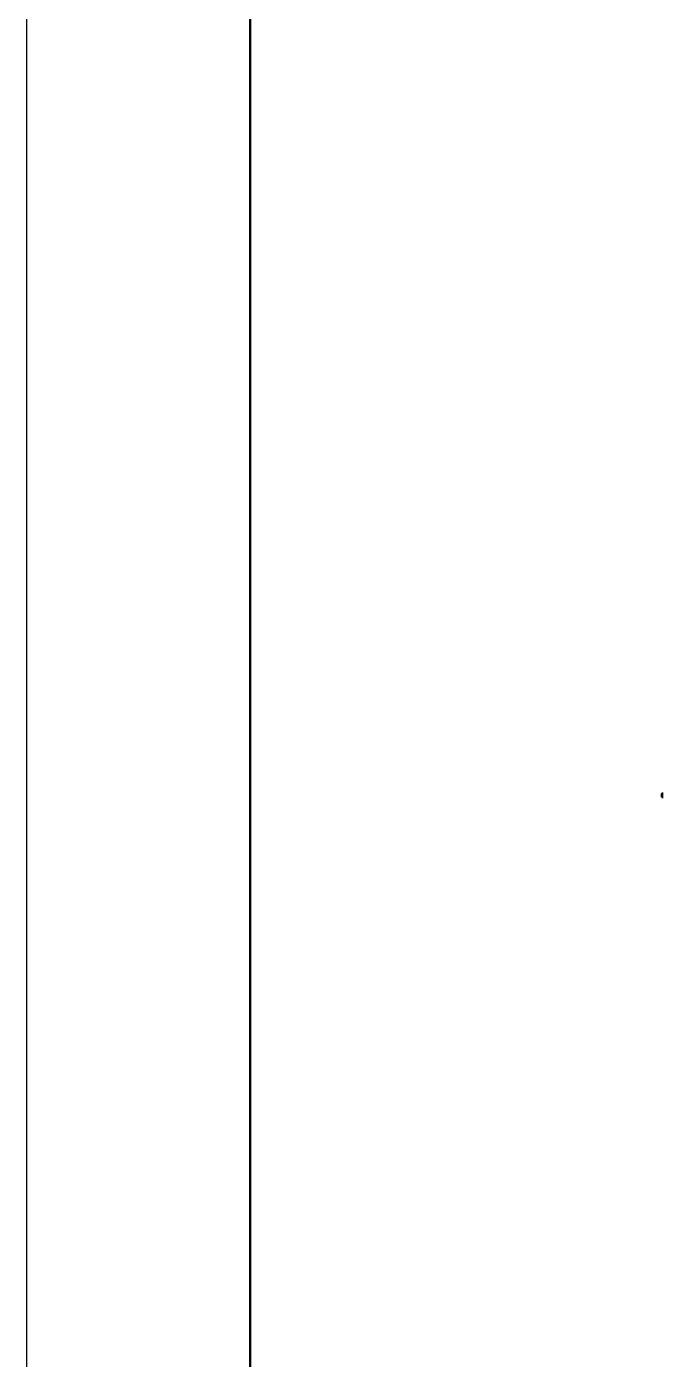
# Model space of a CAD drawing. Header units: millimetres. Extents: x 0 to 25230, y 0 to 17820.
# Drawn here: x 0 to 1710, y 5081 to 8662 of the extents above; entities that cross this region are included whole.
import ezdxf

# ---------------------------------------------------------------- set-up
doc = ezdxf.new("R2010")
doc.units = ezdxf.units.MM
doc.header["$LTSCALE"] = 30
doc.layers.add('Видимый контур (ГОСТ)', color=7, linetype='Continuous', lineweight=50)
doc.layers.add('Кромка (ГОСТ)', color=7, linetype='Continuous', lineweight=50)

# ---------------------------------------------------------------- blocks, each defined once
blk = doc.blocks.new('Рамки ГОСТ_ граница 594x841_2')
at = {"layer": 'Кромка (ГОСТ)', "lineweight": 25}
blk.add_line((0, 0), (0, 594), dxfattribs=at)
at = {"layer": 'Кромка (ГОСТ)'}
blk.add_line((20, 589), (20, 5), dxfattribs=at)

msp = doc.modelspace()

# ---------------------------------------------------------------- linework, layer by layer
at = {"layer": 'Видимый контур (ГОСТ)'}
for p, q in [((1705.6206, 6601.4497), (1705.7613, 6601.6934)), ((1705.6206, 6592.1872), (1705.6206, 6601.4497)), ((1705.6206, 6592.1872), (1705.7613, 6591.9434)), ((1706.1968, 6601.6934), (1705.7613, 6601.6934)), ((1705.7613, 6591.9434), (1706.1968, 6591.9434)), ((1706.1968, 6601.6934), (1709.5956, 6601.6934)), ((1706.1968, 6596.8184), (1709.5956, 6596.8184)), ((1706.1968, 6591.9434), (1709.5956, 6591.9434))]:
    msp.add_line(p, q, dxfattribs=at)
for points in [[(1706.1968, 6596.8184), (1705.3843, 6599.2559), (1706.1968, 6601.6934)], [(1706.1968, 6591.9434), (1705.3843, 6594.3809), (1706.1968, 6596.8184)]]:
    msp.add_rational_spline(points, [1.16025403784, 1.33974596216, 1.16025403784], degree=2, dxfattribs=at)

# ---------------------------------------------------------------- block references
at = {"xscale": 30, "yscale": 30, "zscale": 30}
msp.add_blockref('Рамки ГОСТ_ граница 594x841_2', (0, 0), dxfattribs=at)

doc.saveas('drawing.dxf')
